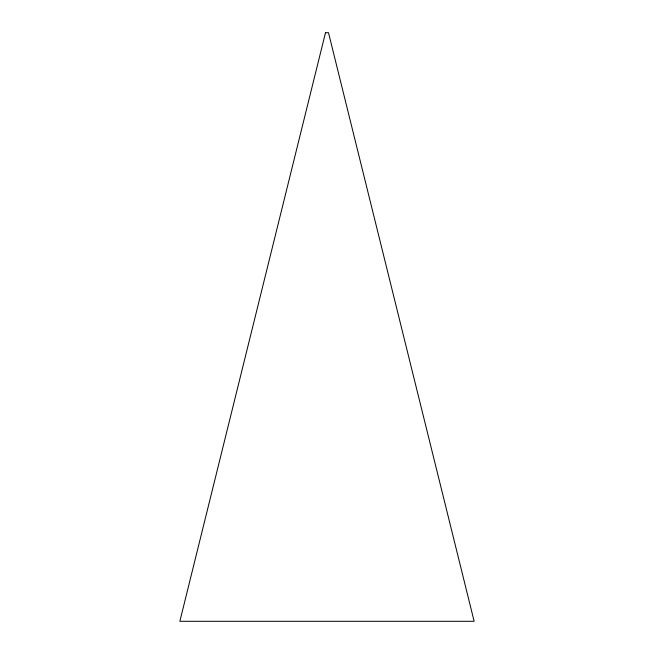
<?xml version="1.0" encoding="UTF-8"?>
<svg xmlns="http://www.w3.org/2000/svg" width="654" height="654" viewBox="0 0 654 654"><rect width="100%" height="100%" fill="white"/><g stroke="black" fill="none" stroke-linecap="round" stroke-linejoin="round"><path stroke-width="0.98" d="M325.496 32.7L179.858 621.3L474.142 621.3L328.504 32.7L325.496 32.7"/></g></svg>
